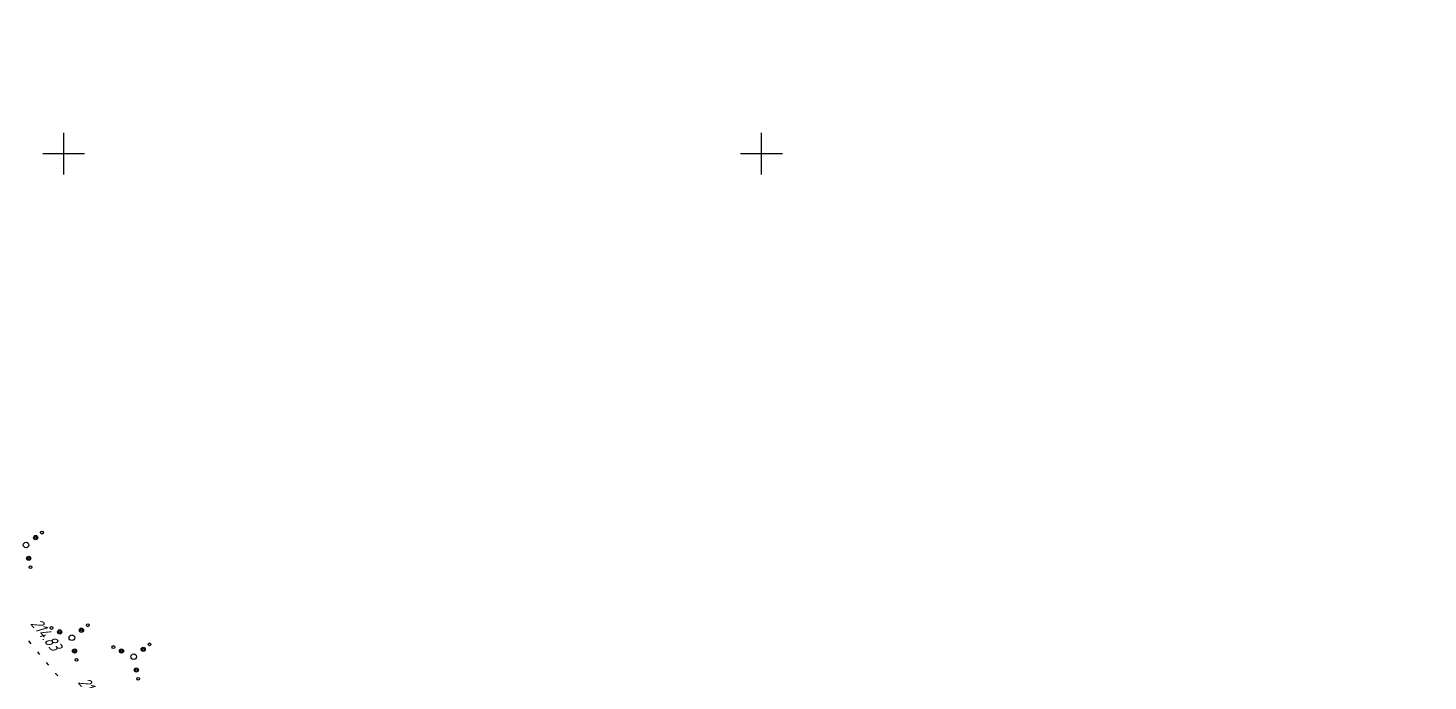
# Model space of a CAD drawing. Header units: millimetres. Extents: x -698 to 8131, y -704 to 4503.
# Drawn here: x 2695.7 to 3096.9, y 2909.7 to 3096.8 of the extents above; entities that cross this region are included whole.
import ezdxf

# ---------------------------------------------------------------- set-up
doc = ezdxf.new("R2010")
doc.units = ezdxf.units.MM
doc.linetypes.add('CONTI', pattern=[0])
doc.linetypes.add('STROT', pattern=[1.7, 0.5, -1.2])
for name, color, linetype in [('PI_OTDEFAULT', 172, 'CONTI'), ('SETKR', 2, 'CONTI'), ('SIT_LDEFAULT', 7, 'CONTI'), ('ZAPSKDEFAULT', 7, 'CONTI'), ('разметка', 7, 'Continuous')]:
    doc.layers.add(name, color=color, linetype=linetype)
doc.styles.add('eskd', font='isocpeui.ttf', dxfattribs={"width": 1.2})

# ---------------------------------------------------------------- blocks, each defined once
blk = doc.blocks.new('BL_333')
at = {"color": 0}
for p, q in [((0, -6), (0, 6)), ((-6, 0), (6, 0))]:
    blk.add_line(p, q, dxfattribs=at)
blk = doc.blocks.new('BL_2010')
at = {"color": 0}
for centre, radius in [((0, 3.46), 0.6), ((0, 5.78), 0.4), ((0, 0), 0.8), ((0, 3.46), 0.3), ((-5.78, -2.88), 0.4), ((-3.46, -1.74), 0.6), ((-3.46, -1.74), 0.3), ((3.46, -1.74), 0.6), ((3.46, -1.74), 0.3), ((5.78, -2.88), 0.4)]:
    blk.add_circle(centre, radius, dxfattribs=at)

msp = doc.modelspace()

# ---------------------------------------------------------------- linework, layer by layer
at = {"layer": 'SIT_LDEFAULT', "color": 7}
for p, q in [((2695.89, 2921.21), (2696.52, 2920.43)), ((2698.39, 2918.09), (2699.02, 2917.31)), ((2700.95, 2915.01), (2701.6, 2914.25)), ((2703.54, 2911.96), (2703.61, 2911.87)), ((2703.61, 2911.87), (2704.21, 2911.22))]:
    msp.add_line(p, q, dxfattribs=at)
at = {"layer": 'разметка', "linetype": 'STROT', "lineweight": 30, "ltscale": 7}
msp.add_lwpolyline([(2531.62, 3096.83), (2551.97, 3067.02, 0.00543), (2568.11, 3044.31, 0.01189), (2568.11, 3044.31, 0.000612), (2568.11, 3044.31, 0.019467), (2623.53, 2974.61, 0.000292), (2623.53, 2974.61), (2623.53, 2974.61), (2676.45, 2913.52, 0.016638), (2703.37, 2883.94, 0.021736), (2737.42, 2853.38), (2790.96, 2808.07, 0.01625), (2892.85, 2727.39), (2904.69, 2718.62, 0.037498), (2979.53, 2668.8, 0.010492), (2990.78, 2663.14, 0.037499), (3075.38, 2632.71), (3091.26, 2627.88), (3091.26, 2627.88, 0.001669), (3126.49, 2617.21), (3126.49, 2617.21)], format="xyb", dxfattribs=at)

# ---------------------------------------------------------------- block references
at = {"layer": 'SETKR', "color": 82}
for p in [(2705.93, 3060.83), (2905.93, 3060.83)]:
    msp.add_blockref('BL_333', p, dxfattribs=at)
at = {"layer": 'ZAPSKDEFAULT', "color": 7, "rotation": 307.9999999999999}
for p in [(2695.15, 2948.7), (2708.28, 2922.15), (2725.99, 2916.69)]:
    msp.add_blockref('BL_2010', p, dxfattribs=at)

# ---------------------------------------------------------------- texts
at = {"layer": 'PI_OTDEFAULT', "color": 172, "style": 'eskd', "oblique": 10, "width": 0.8}
for s, p in [('214.83', (2696.23, 2926.17)), ('214.69', (2709.84, 2909.35))]:
    msp.add_text(s, height=3.5, rotation=308, dxfattribs=at).set_placement(p)

doc.saveas('drawing.dxf')
